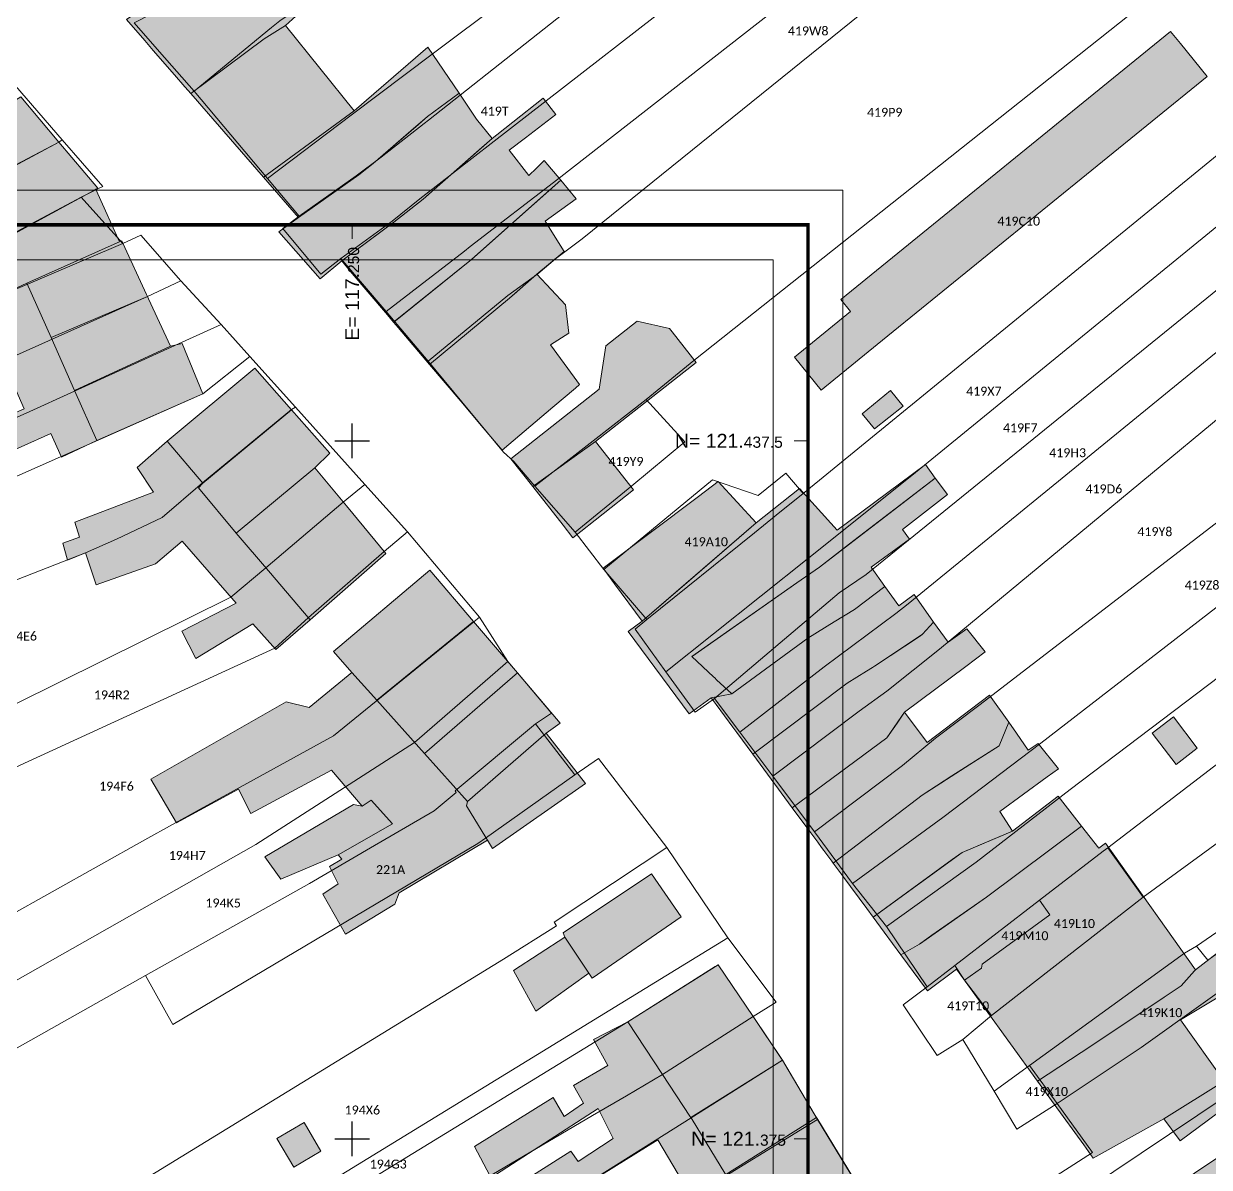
# Model space of a CAD drawing. Header units: metres. Extents: x 113120 to 240396, y 120329 to 242116.
# Drawn here: x 114112.8 to 114219.1, y 121372.5 to 121474.9 of the extents above; entities that cross this region are included whole.
import ezdxf

# ---------------------------------------------------------------- set-up
doc = ezdxf.new("R2010")
doc.units = ezdxf.units.M
doc.header["$LTSCALE"] = 3
doc.layers.get('0').update_dxf_attribs({"lineweight": 0})
for name, color, linetype, lineweight in [('Bpn_CaPa', 78, 'Continuous', 0), ('Bpn_ReBu', 4, 'Continuous', 0), ('Bpt_CaNu', 7, 'Continuous', 0), ('Carroyage(1)', 7, 'Continuous', 0), ('Hachure bâtiment', 11, 'Continuous', 0)]:
    doc.layers.add(name, color=color, linetype=linetype, lineweight=lineweight)
doc.layers.add('Carroyage(1)_Croix', color=7, linetype='Continuous')
doc.layers.add('Carroyage(1)_Textes', color=7, linetype='Continuous')
doc.styles.add('Legend', font='')
doc.styles.get("Standard").update_dxf_attribs({"font": 'arial.ttf'})
doc.styles.get('Legend').set_extended_font_data('Calibri')

msp = doc.modelspace()

# ---------------------------------------------------------------- hatches: boundary and pattern name
at = {"layer": 'Hachure bâtiment'}
h = msp.add_hatch(color=256, dxfattribs=at)
h.dxf.hatch_style = 1
h.paths.add_polyline_path([(114127.56, 121468.88), (114127.27, 121469.21), (114126.35, 121470.28), (114124.45, 121472.46), (114123.69, 121473.34), (114122.04, 121475.24), (114129.79, 121480.48), (114131.37, 121481.57), (114134.89, 121483.96), (114136.45, 121484.6), (114137.29, 121484.94), (114139.46, 121486.55), (114140.41, 121485.04), (114136.4, 121482.23), (114140, 121478.06), (114136.3, 121474.68), (114134.38, 121473.5), (114127.8, 121468.61)])
h = msp.add_hatch(color=256, dxfattribs=at)
h.dxf.hatch_style = 1
h.paths.add_polyline_path([(114127.8, 121468.61), (114134.38, 121473.5), (114136.3, 121474.68), (114142.44, 121467.05), (114134.33, 121461.1)])
h = msp.add_hatch(color=256, dxfattribs=at)
h.dxf.hatch_style = 1
h.paths.add_polyline_path([(114189.31, 121446.14), (114184.27, 121442.05), (114181.88, 121445), (114186.92, 121449.09), (114186.04, 121450.16), (114215.59, 121474.16), (114216.47, 121473.08), (114218.86, 121470.14)])
h = msp.add_hatch(color=256, dxfattribs=at)
h.dxf.hatch_style = 1
h.paths.add_polyline_path([(114137.46, 121457.5), (114134.33, 121461.1), (114142.44, 121467.05), (114149.05, 121472.74), (114151.84, 121468.63), (114149.02, 121466.55), (114147.97, 121465.64), (114144.14, 121462.33), (114142.87, 121461.31)])
h = msp.add_hatch(color=256, dxfattribs=at)
h.dxf.hatch_style = 1
h.paths.add_polyline_path([(114115.99, 121464.26), (114106.34, 121459.08), (114106.23, 121459.27), (114104.1, 121463), (114104.35, 121463.16), (114112.58, 121468.32)])
h = msp.add_hatch(color=256, dxfattribs=at)
h.dxf.hatch_style = 1
h.paths.add_polyline_path([(114154.82, 121464.59), (114148.63, 121459.15), (114146.01, 121457.09), (114141.58, 121453.79), (114141.34, 121453.61), (114139.4, 121452.01), (114135.69, 121456.23), (114137.46, 121457.5), (114142.87, 121461.31), (114144.14, 121462.33), (114148.2, 121465.84), (114149.02, 121466.55), (114151.84, 121468.63), (114153.41, 121466.31)])
h = msp.add_hatch(color=256, dxfattribs=at)
h.dxf.hatch_style = 1
h.paths.add_polyline_path([(114159.38, 121468.18), (114160.51, 121466.72), (114157.8, 121464.65), (114156.32, 121463.52), (114158.09, 121461.25), (114158.78, 121461.92), (114159.48, 121462.61), (114160.95, 121460.84), (114159.45, 121459.51), (114152.95, 121453.75), (114145.98, 121448.12), (114145.43, 121448.78), (114142.1, 121452.7), (114141.34, 121453.61), (114146.01, 121457.09), (114148.63, 121459.15), (114153.4, 121463.35), (114154.82, 121464.59), (114155.22, 121464.91), (114156.65, 121466.03)])
h = msp.add_hatch(color=256, dxfattribs=at)
h.dxf.hatch_style = 1
h.paths.add_polyline_path([(114119.47, 121460.12), (114119.31, 121460.03), (114119.11, 121459.92), (114109.93, 121454.93), (114106.46, 121458.93), (114106.34, 121459.08), (114115.99, 121464.26)])
h = msp.add_hatch(color=256, dxfattribs=at)
h.dxf.hatch_style = 1
h.paths.add_polyline_path([(114159.55, 121457.16), (114161.25, 121454.46), (114158.82, 121452.43), (114158.55, 121452.19), (114156.36, 121450.28), (114149.19, 121444.33), (114146.38, 121447.65), (114145.98, 121448.12), (114145.99, 121448.13), (114152.95, 121453.75), (114158.56, 121458.72), (114160.95, 121460.84), (114162.33, 121459.17)])
h = msp.add_hatch(color=256, dxfattribs=at)
h.dxf.hatch_style = 1
h.paths.add_polyline_path([(114119.48, 121459.63), (114121.42, 121455.31), (114121.22, 121455.22), (114113.13, 121451.63), (114109.94, 121450.16), (114108.14, 121454.17), (114109.93, 121454.93), (114119.11, 121459.92), (114119.31, 121460.03)])
h = msp.add_hatch(color=256, dxfattribs=at)
h.dxf.hatch_style = 1
h.paths.add_polyline_path([(114121.73, 121455.19), (114123.85, 121450.6), (114123.94, 121450.42), (114115.3, 121446.75), (114113.13, 121451.63), (114121.22, 121455.22), (114121.42, 121455.31), (114121.63, 121455.4)])
h = msp.add_hatch(color=256, dxfattribs=at)
h.dxf.hatch_style = 1
h.paths.add_polyline_path([(114162.26, 121442.23), (114160.25, 121440.53), (114155.69, 121436.67), (114153.99, 121438.68), (114151.99, 121441.04), (114149.19, 121444.33), (114156.36, 121450.28), (114156.77, 121450.63), (114158.82, 121452.43), (114161.38, 121449.69), (114161.68, 121447.15), (114160.04, 121446.11), (114162.15, 121443.2), (114162.62, 121442.54)])
h = msp.add_hatch(color=256, dxfattribs=at)
h.dxf.hatch_style = 1
h.paths.add_polyline_path([(114115.3, 121446.75), (114117.4, 121442.02), (114119.39, 121437.53), (114116.23, 121436.05), (114115.27, 121438.15), (114109.92, 121435.77), (114109.43, 121437.15), (114107.38, 121436.35), (114106.99, 121437.36), (114111.75, 121439.57), (114111.67, 121439.83), (114112.87, 121440.37), (114111.92, 121442.55), (114107.12, 121440.32), (114106.12, 121442.6), (114109.3, 121444.14), (114110.9, 121444.92), (114110.02, 121446.8), (114111.15, 121447.43), (114109.94, 121450.16), (114113.13, 121451.63)])
h = msp.add_hatch(color=256, dxfattribs=at)
h.dxf.hatch_style = 1
h.paths.add_polyline_path([(114124.03, 121450.21), (114126, 121445.97), (114117.4, 121442.02), (114115.3, 121446.75), (114123.94, 121450.42)])
h = msp.add_hatch(color=256, dxfattribs=at)
h.dxf.hatch_style = 1
h.paths.add_polyline_path([(114173.09, 121444.51), (114164.08, 121437.43), (114163.66, 121437.13), (114158.44, 121433.4), (114156.49, 121435.88), (114164.4, 121442.12), (114164.98, 121446.01), (114167.79, 121448.22), (114170.7, 121447.55), (114170.92, 121447.27)])
h = msp.add_hatch(color=256, dxfattribs=at)
h.dxf.hatch_style = 1
h.paths.add_polyline_path([(114128.88, 121441.72), (114119.39, 121437.53), (114117.4, 121442.02), (114126, 121445.97), (114127.03, 121446.23)])
h = msp.add_hatch(color=256, dxfattribs=at)
h.dxf.hatch_style = 1
h.paths.add_polyline_path([(114136.83, 121440.28), (114128.88, 121433.72), (114125.68, 121437.48), (114133.55, 121444)])
h = msp.add_hatch(color=256, dxfattribs=at)
h.dxf.hatch_style = 1
h.paths.add_polyline_path([(114191.63, 121440.62), (114189.07, 121438.57), (114187.95, 121439.92), (114190.5, 121442)])
h = msp.add_hatch(color=256, dxfattribs=at)
h.dxf.hatch_style = 1
h.paths.add_polyline_path([(114140.25, 121436.4), (114138.93, 121435.08), (114131.88, 121429.22), (114128.5, 121433.3), (114128.88, 121433.72), (114136.83, 121440.28)])
h = msp.add_hatch(color=256, dxfattribs=at)
h.dxf.hatch_style = 1
h.paths.add_polyline_path([(114128.88, 121433.72), (114128.5, 121433.3), (114131.88, 121429.22), (114134.76, 121425.86), (114138.49, 121421.48), (114135.43, 121418.83), (114133.38, 121421.12), (114128.25, 121418.02), (114127, 121420.47), (114131.88, 121422.97), (114127.05, 121428.52), (114124.65, 121426.5), (114119.33, 121424.6), (114118.37, 121427.47), (114116.77, 121426.83), (114116.33, 121428.33), (114117.85, 121428.87), (114117.43, 121430.22), (114124.48, 121432.92), (114123, 121435.12), (114125.68, 121437.48)])
h = msp.add_hatch(color=256, dxfattribs=at)
h.dxf.hatch_style = 1
h.paths.add_polyline_path([(114167.47, 121433.11), (114162.03, 121428.83), (114161.16, 121429.94), (114158.44, 121433.4), (114164.08, 121437.43)])
h = msp.add_hatch(color=256, dxfattribs=at)
h.dxf.hatch_style = 1
h.paths.add_polyline_path([(114141.75, 121431.68), (114145.27, 121427.42), (114138.49, 121421.48), (114134.76, 121425.86), (114131.88, 121429.22), (114138.93, 121435.08)])
h = msp.add_hatch(color=256, dxfattribs=at)
h.dxf.hatch_style = 1
h.paths.add_polyline_path([(114167, 121420.44), (114168.24, 121421.36), (114172.48, 121425.01), (114178.45, 121430.16), (114182.33, 121433.23), (114185.72, 121429.49), (114193.63, 121435.38), (114194.51, 121434.16), (114186.83, 121428.27), (114184.12, 121426.19), (114182.11, 121424.8), (114172.77, 121418.23), (114172.71, 121418.19), (114174.63, 121416.38), (114174.75, 121416.27), (114174.92, 121416.11), (114176.27, 121414.85), (114174.42, 121414.5), (114172.46, 121413.05)])
h = msp.add_hatch(color=256, dxfattribs=at)
h.dxf.hatch_style = 1
h.paths.add_polyline_path([(114175.06, 121433.85), (114178.45, 121430.16), (114168.24, 121421.36), (114165.77, 121424.71), (114164.74, 121426.1), (114173.28, 121432.51)])
h = msp.add_hatch(color=256, dxfattribs=at)
h.dxf.hatch_style = 1
h.paths.add_polyline_path([(114189.99, 121424.47), (114187.26, 121422.41), (114185.45, 121421.29), (114183.08, 121419.82), (114176.27, 121414.85), (114174.92, 121416.11), (114174.75, 121416.27), (114174.63, 121416.38), (114172.71, 121418.19), (114182.11, 121424.8), (114184.12, 121426.19), (114187.11, 121428.49), (114190.46, 121431.05), (114194.51, 121434.16), (114195.59, 121432.69), (114191.56, 121429.56), (114192.19, 121428.71), (114188.75, 121426.2)])
h = msp.add_hatch(color=256, dxfattribs=at)
h.dxf.hatch_style = 1
h.paths.add_polyline_path([(114153.15, 121421.33), (114144.48, 121414.28), (114142.25, 121416.77), (114140.58, 121418.63), (114149.23, 121425.92)])
h = msp.add_hatch(color=256, dxfattribs=at)
h.dxf.hatch_style = 1
h.paths.add_polyline_path([(114188.34, 121416.88), (114186.6, 121415.8), (114178.16, 121409.44), (114176.73, 121411.37), (114176.38, 121411.85), (114174.88, 121413.88), (114174.42, 121414.5), (114176.27, 121414.85), (114183.08, 121419.82), (114185.45, 121421.29), (114187.26, 121422.41), (114189.99, 121424.47), (114191.24, 121422.74), (114192.61, 121423.74), (114194.34, 121421.27), (114193.37, 121420.19), (114193.17, 121420.05), (114189.06, 121417.33), (114188.88, 121417.22)])
h = msp.add_hatch(color=256, dxfattribs=at)
h.dxf.hatch_style = 1
h.paths.add_polyline_path([(114157.07, 121416.73), (114148.75, 121409.5), (114144.48, 121414.28), (114153.15, 121421.33)])
h = msp.add_hatch(color=256, dxfattribs=at)
h.dxf.hatch_style = 1
h.paths.add_polyline_path([(114178.16, 121409.44), (114186.6, 121415.8), (114188.34, 121416.88), (114188.88, 121417.22), (114193.37, 121420.19), (114194.34, 121421.27), (114195.66, 121419.46), (114197.32, 121420.67), (114198.99, 121418.62), (114197.23, 121417.3), (114191.75, 121413.2), (114191.08, 121412.23), (114190.16, 121410.91), (114181.69, 121404.65), (114179.48, 121407.64)])
h = msp.add_hatch(color=256, dxfattribs=at)
h.dxf.hatch_style = 1
h.paths.add_polyline_path([(114145.88, 121403.2), (114141, 121400.43), (114135.88, 121398.24), (114134.43, 121400.25), (114142.38, 121404.95), (114143.17, 121404.8), (114143.97, 121405.32)], flags=16)
h.paths.add_polyline_path([(114144.48, 121414.28), (114148.75, 121409.5), (114152.6, 121405.2), (114152.51, 121404.81), (114154.25, 121401.99), (114154.4, 121401.73), (114146.48, 121397.02), (114146.08, 121396.02), (114141.67, 121393.33), (114139.63, 121396.92), (114141, 121397.82), (114140.23, 121399.4), (114141.35, 121400.03), (114141, 121400.43), (114145.88, 121403.2), (114143.97, 121405.32), (114143.17, 121404.8), (114140.4, 121408.02), (114133.2, 121404.12), (114132.07, 121406.32), (114126.53, 121403.3), (114124.23, 121407.22), (114136.35, 121414.12), (114138.4, 121413.62), (114142.25, 121416.77)])
h = msp.add_hatch(color=256, dxfattribs=at)
h.dxf.hatch_style = 1
h.paths.add_polyline_path([(114160.9, 121412.23), (114159.65, 121411.33), (114152.6, 121405.2), (114148.75, 121409.5), (114157.07, 121416.73)])
h = msp.add_hatch(color=256, dxfattribs=at)
h.dxf.hatch_style = 1
h.paths.add_polyline_path([(114183.27, 121402.52), (114181.69, 121404.65), (114190.16, 121410.91), (114191.75, 121413.2), (114193.77, 121410.48), (114199.37, 121414.73), (114201.09, 121412.3), (114201.09, 121412.3), (114200.22, 121410.2), (114195.99, 121407.49), (114193.34, 121405.78), (114185.37, 121399.67), (114185.23, 121399.86), (114184.97, 121400.21), (114184.52, 121400.82), (114184.31, 121401.1), (114183.97, 121401.57)])
h = msp.add_hatch(color=256, dxfattribs=at)
h.dxf.hatch_style = 1
h.paths.add_polyline_path([(114217.98, 121409.98), (114216.08, 121408.52), (114213.93, 121411.32), (114215.85, 121412.78)])
h = msp.add_hatch(color=256, dxfattribs=at)
h.dxf.hatch_style = 1
h.paths.add_polyline_path([(114185.37, 121399.67), (114193.34, 121405.78), (114197.61, 121408.52), (114200.22, 121410.2), (114201.09, 121412.3), (114201.79, 121411.31), (114202.84, 121409.81), (114203.73, 121410.41), (114205.55, 121408.14), (114204.54, 121407.4), (114200.29, 121404.31), (114201.41, 121402.55), (114196.9, 121400.64), (114196.03, 121400.01), (114188.94, 121394.84), (114188.36, 121395.62), (114186.22, 121398.52), (114186.06, 121398.73)])
h = msp.add_hatch(color=256, dxfattribs=at)
h.dxf.hatch_style = 1
h.paths.add_polyline_path([(114163.18, 121406.82), (114154.83, 121400.99), (114154.4, 121401.73), (114154.25, 121401.99), (114152.51, 121404.81), (114152.6, 121405.2), (114159.65, 121411.33)])
h = msp.add_hatch(color=256, dxfattribs=at)
h.dxf.hatch_style = 1
h.paths.add_polyline_path([(114191.42, 121391.48), (114189.93, 121393.5), (114189.26, 121394.4), (114188.94, 121394.84), (114196.9, 121400.64), (114199.52, 121401.75), (114201.41, 121402.55), (114205.52, 121405.67), (114207.61, 121402.99), (114199.08, 121396.63), (114193.08, 121392.44)])
h = msp.add_hatch(color=256, dxfattribs=at)
h.dxf.hatch_style = 1
h.paths.add_polyline_path([(114217.82, 121390.14), (114217.74, 121390.05), (114216.54, 121388.7), (114215, 121387.68), (114208.52, 121383.37), (114203.67, 121380.17), (114196.42, 121390.18), (114193.81, 121388.25), (114193.12, 121389.18), (114191.42, 121391.48), (114193.08, 121392.44), (114194.2, 121393.23), (114199.08, 121396.63), (114207.61, 121402.99), (114209.16, 121401.02), (114209.76, 121401.46), (114210.43, 121400.52)])
h = msp.add_hatch(color=256, dxfattribs=at)
h.dxf.hatch_style = 1
h.paths.add_polyline_path([(114171.75, 121394.88), (114163.77, 121389.38), (114163.47, 121389.83), (114161.33, 121393.05), (114161.16, 121393.44), (114164.97, 121395.98), (114168.86, 121398.58), (114169.07, 121398.72)])
h = msp.add_hatch(color=256, dxfattribs=at)
h.dxf.hatch_style = 1
h.paths.add_polyline_path([(114163.47, 121389.83), (114158.73, 121386.42), (114156.72, 121390.07), (114161.33, 121393.05)])
h = msp.add_hatch(color=256, dxfattribs=at)
h.dxf.hatch_style = 1
h.paths.add_polyline_path([(114220.39, 121380.17), (114214.99, 121376.8), (114208.66, 121373.28), (114207.81, 121374.45), (114205.17, 121378.09), (114203.67, 121380.17), (114208.52, 121383.37), (114215, 121387.68), (114216.54, 121388.7), (114217.74, 121390.05), (114217.82, 121390.14), (114221.49, 121392.96), (114223.71, 121390.48), (114220.21, 121387.9), (114216.47, 121385.64)])
h = msp.add_hatch(color=256, dxfattribs=at)
h.dxf.hatch_style = 1
h.paths.add_polyline_path([(114178.18, 121385.95), (114170.08, 121380.76), (114166.95, 121385.48), (114174.79, 121390.42), (114175.05, 121390.58)])
h = msp.add_hatch(color=256, dxfattribs=at)
h.dxf.hatch_style = 1
h.paths.add_polyline_path([(114180.73, 121382.17), (114180.83, 121382.03), (114172.61, 121376.91), (114172.53, 121377.04), (114170.08, 121380.76), (114178.18, 121385.95)])
h = msp.add_hatch(color=256, dxfattribs=at)
h.dxf.hatch_style = 1
h.paths.add_polyline_path([(114170.08, 121380.76), (114172.53, 121377.04), (114172.61, 121376.91), (114172.73, 121376.72), (114175.64, 121371.93), (114175.73, 121371.79), (114175.85, 121371.59), (114164.53, 121365), (114163.48, 121366.88), (114164.34, 121367.41), (114171.47, 121371.82), (114169.65, 121374.92), (114153.88, 121365.12), (114152.2, 121367.77), (114161.87, 121373.88), (114162.5, 121372.98), (114165.65, 121375.02), (114164.3, 121377.7), (114154.7, 121371.52), (114154.6, 121371.7), (114153.23, 121374.32), (114160.28, 121378.7), (114161.25, 121377), (114163, 121378.18), (114162.1, 121379.77), (114165.17, 121381.57), (114163.88, 121383.88), (114166.95, 121385.48)])
h = msp.add_hatch(color=256, dxfattribs=at)
h.dxf.hatch_style = 1
h.paths.add_polyline_path([(114180.95, 121381.83), (114183.75, 121377.08), (114183.85, 121376.92), (114175.73, 121371.79), (114175.64, 121371.93), (114172.73, 121376.72), (114172.61, 121376.91), (114180.83, 121382.03)])
h = msp.add_hatch(color=256, dxfattribs=at)
h.dxf.hatch_style = 1
h.paths.add_polyline_path([(114220.39, 121380.17), (114221.53, 121378.59), (114216.44, 121374.83), (114214.99, 121376.8)], flags=17)
h = msp.add_hatch(color=256, dxfattribs=at)
h.dxf.hatch_style = 1
h.paths.add_polyline_path([(114227.05, 121378.13), (114231.48, 121371.53), (114219.07, 121363.24), (114214.65, 121369.85), (114227.04, 121378.15)])
h = msp.add_hatch(color=256, dxfattribs=at)
h.dxf.hatch_style = 1
h.paths.add_polyline_path([(114139.47, 121373.9), (114137.03, 121372.47), (114135.53, 121375.02), (114137.98, 121376.47)])
h = msp.add_hatch(color=256, dxfattribs=at)
h.dxf.hatch_style = 1
h.paths.add_polyline_path([(114183.97, 121376.72), (114187.18, 121371.47), (114187.31, 121371.24), (114178.96, 121366.19), (114178.88, 121366.33), (114176.27, 121370.85), (114175.85, 121371.59), (114175.73, 121371.79), (114183.85, 121376.92)])

# ---------------------------------------------------------------- linework, layer by layer
at = {"flags": 128}
msp.add_lwpolyline([(113667.48, 120723.71), (114179.98, 120723.71), (114179.98, 121453.71), (113667.48, 121453.71)], close=True, dxfattribs=at)
at = {"layer": 'Bpn_CaPa'}
for points in [[(114181.01, 121510.86), (114183.15, 121508.13), (114143.78, 121480.67), (114141.62, 121479.06), (114135.79, 121475.12), (114135.04, 121474.51), (114128.1, 121468.8), (114125, 121472.35), (114122.75, 121474.94), (114130.78, 121479.05), (114132.38, 121480.01), (114135.43, 121482.06), (114140.25, 121485.3), (114179.6, 121512.65), (114181.01, 121510.86)], [(114185.82, 121504.83), (114193.68, 121495.57), (114186.78, 121489.95), (114181.53, 121496.2), (114149.43, 121472.12), (114142.19, 121466.68), (114134.68, 121460.99), (114128.1, 121468.8), (114135.04, 121474.51), (114135.79, 121475.12), (114141.62, 121479.06), (114143.78, 121480.67), (114183.15, 121508.13), (114183.77, 121507.36), (114185.82, 121504.83)], [(114193.68, 121495.57), (114210.28, 121508.87), (114214.54, 121502.95), (114160.7, 121460.93), (114152.85, 121454.89), (114152.32, 121454.48), (114145.3, 121449.09), (114141.25, 121453.83), (114145.86, 121457.17), (114148.33, 121459.16), (114170.97, 121476.72), (114186.78, 121489.95), (114193.68, 121495.57)], [(114145.3, 121449.09), (114152.32, 121454.48), (114152.85, 121454.89), (114160.7, 121460.93), (114214.54, 121502.95), (114217.4, 121499.6), (114162.86, 121455.6), (114160.48, 121453.79), (114158.89, 121452.47), (114156.2, 121450.52), (114149.07, 121444.64), (114145.3, 121449.09)], [(114226.9, 121487.55), (114172.87, 121444.71), (114168.59, 121441.21), (114163.87, 121437.5), (114158.62, 121433.44), (114156.74, 121435.66), (114155.83, 121436.48), (114149.07, 121444.64), (114156.2, 121450.52), (114158.89, 121452.47), (114160.48, 121453.79), (114162.86, 121455.6), (114217.4, 121499.6), (114222.9, 121492.3), (114226.9, 121487.55)], [(114186.78, 121489.95), (114170.97, 121476.72), (114167.57, 121480.82), (114149.09, 121466.22), (114148.71, 121465.93), (114144.87, 121462.9), (114142.61, 121461.23), (114137.51, 121457.63), (114134.68, 121460.99), (114142.19, 121466.68), (114149.43, 121472.12), (114181.53, 121496.2), (114186.78, 121489.95)], [(114235.96, 121475.96), (114223.68, 121466.27), (114182.68, 121432.8), (114181.13, 121434.62), (114178.64, 121432.61), (114174.55, 121434.02), (114164.8, 121425.99), (114162.25, 121429.32), (114167.33, 121433.48), (114172.07, 121437.4), (114168.59, 121441.21), (114172.87, 121444.71), (114226.9, 121487.55), (114235.96, 121475.96)], [(114141.25, 121453.83), (114139.47, 121452.44), (114136.05, 121456.51), (114137.51, 121457.63), (114142.61, 121461.23), (114144.87, 121462.9), (114148.71, 121465.93), (114149.09, 121466.22), (114167.57, 121480.82), (114170.97, 121476.72), (114148.33, 121459.16), (114145.86, 121457.17), (114141.25, 121453.83)], [(114034.31, 121425.69), (114030.37, 121431.83), (114078.95, 121455.9), (114086.65, 121459.83), (114092.42, 121462.72), (114097.34, 121464.59), (114101.26, 121466.05), (114109.52, 121471.7), (114109.8, 121471.92), (114116.28, 121464.47), (114116, 121464.25), (114102.63, 121457.22), (114034.31, 121425.69)], [(114170.37, 121416.83), (114167.63, 121420.63), (114168.67, 121421.5), (114178.3, 121429.27), (114180.26, 121430.86), (114182.68, 121432.8), (114223.68, 121466.27), (114227.85, 121463.33), (114192.4, 121434.41), (114183.17, 121427.03), (114170.37, 121416.83)], [(114117.98, 121459.31), (114106.54, 121453.22), (114104.92, 121452.55), (114061.22, 121434.18), (114060.66, 121435.07), (114035.53, 121424.06), (114034.31, 121425.69), (114102.63, 121457.22), (114116, 121464.25), (114116.28, 121464.47), (114119.92, 121460.29), (114119.49, 121460.07), (114117.98, 121459.31)], [(114170.37, 121416.83), (114183.17, 121427.03), (114192.4, 121434.41), (114227.85, 121463.33), (114231.65, 121460.67), (114188.3, 121425.53), (114185.91, 121423.9), (114174.73, 121414.42), (114172.98, 121413.2), (114170.37, 121416.83)], [(114174.73, 121414.42), (114185.91, 121423.9), (114188.3, 121425.53), (114231.65, 121460.67), (114235.27, 121458.12), (114192.08, 121422.92), (114190.96, 121422.03), (114184.55, 121417.27), (114177, 121411.4), (114174.73, 121414.42)], [(114061.22, 121434.18), (114104.92, 121452.55), (114106.54, 121453.22), (114117.98, 121459.31), (114121.72, 121455.18), (114108.34, 121449.46), (114107.13, 121448.97), (114063.63, 121430.4), (114063.03, 121431.33), (114061.22, 121434.18)], [(114239.1, 121455.43), (114194.88, 121418.86), (114190.17, 121415.1), (114187.7, 121413.3), (114179.95, 121407.47), (114177, 121411.4), (114184.55, 121417.27), (114190.96, 121422.03), (114192.08, 121422.92), (114235.27, 121458.12), (114239.1, 121455.43)], [(114066.19, 121425.71), (114063.63, 121430.4), (114107.13, 121448.97), (114108.34, 121449.46), (114121.72, 121455.18), (114123.33, 121455.92), (114126.93, 121451.83), (114123.94, 121450.42), (114106.17, 121442.48), (114103.83, 121441.52), (114066.19, 121425.71)], [(114246.18, 121450.52), (114198.41, 121413.8), (114194.53, 121410.87), (114191.57, 121408.42), (114183.68, 121402.48), (114179.95, 121407.47), (114187.7, 121413.3), (114190.17, 121415.1), (114194.88, 121418.86), (114239.1, 121455.43), (114246.18, 121450.52)], [(114068.76, 121421.13), (114066.19, 121425.71), (114103.83, 121441.52), (114106.17, 121442.48), (114123.94, 121450.42), (114126.93, 121451.83), (114130.52, 121447.92), (114127.05, 121446.35), (114126.05, 121445.89), (114113.06, 121439.99), (114104.5, 121436.2), (114068.76, 121421.13)], [(114246.18, 121450.52), (114251.27, 121447), (114203.97, 121410.42), (114195.18, 121403.78), (114187.09, 121397.85), (114183.68, 121402.48), (114191.57, 121408.42), (114194.53, 121410.87), (114198.41, 121413.8), (114246.18, 121450.52)], [(114071.25, 121416.71), (114068.76, 121421.13), (114104.5, 121436.2), (114113.06, 121439.99), (114126.05, 121445.89), (114127.05, 121446.35), (114130.52, 121447.92), (114133.11, 121445.05), (114128.88, 121441.72), (114112.48, 121434.47), (114071.25, 121416.71)], [(114190.14, 121394.02), (114187.09, 121397.85), (114195.18, 121403.78), (114203.97, 121410.42), (114251.27, 121447), (114256.03, 121443.72), (114206.6, 121406.27), (114198.18, 121399.78), (114190.14, 121394.02)], [(114074.77, 121410.44), (114071.25, 121416.71), (114112.48, 121434.47), (114128.88, 121441.72), (114133.11, 121445.05), (114137.19, 121440.52), (114136.82, 121440.3), (114128.86, 121433.75), (114125.24, 121430.63), (114121.14, 121428.7), (114118.37, 121427.47), (114074.77, 121410.44)], [(114203.84, 121396.36), (114196.27, 121390.53), (114193.78, 121388.62), (114190.14, 121394.02), (114198.18, 121399.78), (114206.6, 121406.27), (114256.03, 121443.72), (114261.23, 121440.26), (114224.82, 121412.43), (114209.96, 121401.06), (114209.55, 121400.75), (114203.84, 121396.36)], [(114162.25, 121429.32), (114158.62, 121433.44), (114163.87, 121437.5), (114168.59, 121441.21), (114172.07, 121437.4), (114167.33, 121433.48), (114162.25, 121429.32)], [(114081.36, 121398.71), (114074.77, 121410.44), (114118.37, 121427.47), (114121.14, 121428.7), (114125.24, 121430.63), (114128.86, 121433.75), (114136.82, 121440.3), (114137.19, 121440.52), (114143.4, 121433.6), (114141.47, 121432.01), (114134.53, 121426.14), (114131.41, 121423.51), (114081.36, 121398.71)], [(114213.13, 121396.64), (114228.39, 121407.76), (114224.82, 121412.43), (114261.23, 121440.26), (114274.64, 121431.33), (114217.9, 121392.25), (114216.83, 121391.61), (114202.95, 121381.57), (114199.77, 121379.26), (114196.98, 121383.88), (114199.53, 121386.03), (114213.13, 121396.64)], [(114182.68, 121432.8), (114180.26, 121430.86), (114178.3, 121429.27), (114168.67, 121421.5), (114164.8, 121425.99), (114174.55, 121434.02), (114178.64, 121432.61), (114181.13, 121434.62), (114182.68, 121432.8)], [(114083.39, 121395.09), (114081.36, 121398.71), (114131.41, 121423.51), (114134.53, 121426.14), (114141.47, 121432.01), (114143.4, 121433.6), (114147.22, 121429.36), (114145.13, 121427.58), (114138.36, 121421.68), (114135.33, 121418.93), (114083.39, 121395.09)], [(114217.9, 121392.25), (114274.64, 121431.33), (114277.48, 121429.43), (114224.26, 121391.26), (114222.63, 121393.61), (114218.92, 121391), (114217.9, 121392.25)], [(114286.93, 121421.8), (114248.62, 121397.55), (114218.02, 121377.11), (114205.44, 121368.66), (114204.08, 121370.87), (114208.6, 121373.78), (114205.42, 121378.17), (114212.95, 121383.18), (114224.26, 121391.26), (114277.48, 121429.43), (114286.93, 121421.8)], [(114090.46, 121383.14), (114090.19, 121382.99), (114089.3, 121384.52), (114087.26, 121388.2), (114083.39, 121395.09), (114135.33, 121418.93), (114138.36, 121421.68), (114145.13, 121427.58), (114147.22, 121429.36), (114153.68, 121421.72), (114153.16, 121421.3), (114140.59, 121411.1), (114128.65, 121404.51), (114123.69, 121401.78), (114090.46, 121383.14)], [(114156.21, 121417.74), (114147.86, 121410.5), (114133.63, 121401.37), (114096.74, 121380.45), (114092.85, 121378.24), (114090.19, 121382.99), (114090.46, 121383.14), (114123.69, 121401.78), (114128.65, 121404.51), (114140.59, 121411.1), (114153.16, 121421.3), (114153.68, 121421.72), (114156.21, 121417.74)], [(114157.07, 121416.73), (114160.13, 121413.12), (114158.68, 121412.15), (114151.48, 121406.15), (114151.59, 121406.02), (114149.62, 121404.37), (114143.91, 121401.05), (114138.45, 121397.87), (114123.75, 121389.61), (114095.43, 121373.68), (114093.71, 121376.7), (114092.85, 121378.24), (114096.74, 121380.45), (114133.63, 121401.37), (114147.86, 121410.5), (114156.21, 121417.74), (114157.07, 121416.73)], [(114213.13, 121396.64), (114209.96, 121401.06), (114224.82, 121412.43), (114228.39, 121407.76), (114213.13, 121396.64)], [(114162.22, 121407.58), (114154.21, 121401.91), (114153.53, 121401.43), (114126.2, 121385.25), (114123.75, 121389.61), (114138.45, 121397.87), (114143.91, 121401.05), (114149.62, 121404.37), (114151.59, 121406.02), (114151.48, 121406.15), (114158.68, 121412.15), (114162.22, 121407.58)], [(114111.42, 121353.49), (114111.05, 121353.26), (114107.54, 121361.5), (114155.82, 121391.1), (114160.58, 121394.06), (114160.35, 121394.41), (114168.25, 121399.62), (114170.47, 121401.08), (114175.93, 121392.99), (114111.42, 121353.49)], [(114197.13, 121389.2), (114198.65, 121390.29), (114198.71, 121390.64), (114204.77, 121395.06), (114203.84, 121396.36), (114209.55, 121400.75), (114209.96, 121401.06), (114213.13, 121396.64), (114199.53, 121386.03), (114197.13, 121389.2)], [(114205.44, 121368.66), (114218.02, 121377.11), (114248.62, 121397.55), (114259.15, 121383.35), (114213.15, 121353.32), (114205.44, 121368.66)], [(114197.13, 121389.2), (114196.27, 121390.53), (114203.84, 121396.36), (114204.77, 121395.06), (114198.71, 121390.64), (114198.65, 121390.29), (114197.13, 121389.2)], [(114224.26, 121391.26), (114212.95, 121383.18), (114205.42, 121378.17), (114202.95, 121381.57), (114216.83, 121391.61), (114217.9, 121392.25), (114218.92, 121391), (114222.63, 121393.61), (114224.26, 121391.26)], [(114175.93, 121392.99), (114180.24, 121387.23), (114178.18, 121385.95), (114175.05, 121390.58), (114166.96, 121385.47), (114112.11, 121351.9), (114111.73, 121351.67), (114111.05, 121353.26), (114111.42, 121353.49), (114175.93, 121392.99)], [(114114.34, 121346.87), (114113.88, 121346.59), (114111.73, 121351.67), (114112.11, 121351.9), (114166.96, 121385.47), (114175.05, 121390.58), (114178.18, 121385.95), (114170.08, 121380.75), (114166.84, 121378.86), (114163.8, 121377.08), (114153.12, 121370.79), (114151.46, 121369.76), (114114.34, 121346.87)], [(114199.53, 121386.03), (114196.98, 121383.88), (114194.67, 121382.47), (114191.62, 121387), (114193.78, 121388.62), (114196.27, 121390.53), (114197.13, 121389.2), (114199.53, 121386.03)], [(114116.17, 121342.31), (114115.8, 121342.09), (114113.88, 121346.59), (114114.34, 121346.87), (114151.46, 121369.76), (114153.12, 121370.79), (114163.8, 121377.08), (114166.84, 121378.86), (114170.08, 121380.75), (114178.18, 121385.95), (114180.82, 121382.05), (114172.63, 121376.88), (114160.88, 121369.47), (114153.88, 121365.12), (114116.17, 121342.31)], [(114164.53, 121365), (114118.44, 121336.64), (114117.06, 121339.12), (114116.39, 121340.7), (114115.8, 121342.09), (114116.17, 121342.31), (114153.88, 121365.12), (114160.88, 121369.47), (114172.63, 121376.88), (114180.82, 121382.05), (114183.96, 121376.73), (114172.87, 121369.92), (114164.53, 121365)], [(114199.77, 121379.26), (114202.95, 121381.57), (114205.42, 121378.17), (114201.82, 121375.85), (114199.77, 121379.26)], [(114183.96, 121376.73), (114187.31, 121371.24), (114171.97, 121361.88), (114164.83, 121357.73), (114121.03, 121331.03), (114118.44, 121336.64), (114164.53, 121365), (114172.87, 121369.92), (114183.96, 121376.73)]]:
    msp.add_lwpolyline(points, close=True, dxfattribs=at)
msp.add_lwpolyline([(114095.43, 121373.68), (114123.75, 121389.61), (114126.2, 121385.25), (114153.53, 121401.43), (114154.21, 121401.91), (114162.22, 121407.58), (114164.32, 121409.07), (114170.47, 121401.08), (114168.25, 121399.62), (114160.35, 121394.41), (114160.58, 121394.06), (114155.82, 121391.1), (114107.54, 121361.5)], dxfattribs=at)
at = {"layer": 'Bpn_ReBu'}
for points in [[(114127.56, 121468.88), (114127.27, 121469.21), (114126.35, 121470.28), (114124.45, 121472.46), (114123.69, 121473.34), (114122.04, 121475.24), (114129.79, 121480.48), (114131.37, 121481.57), (114134.89, 121483.96), (114136.45, 121484.6), (114137.29, 121484.94), (114139.46, 121486.55), (114140.41, 121485.04), (114136.4, 121482.23), (114140, 121478.06), (114136.3, 121474.68), (114134.38, 121473.5), (114127.8, 121468.61), (114127.56, 121468.88)], [(114127.8, 121468.61), (114134.38, 121473.5), (114136.3, 121474.68), (114142.44, 121467.05), (114134.33, 121461.1), (114127.8, 121468.61)], [(114189.31, 121446.14), (114184.27, 121442.05), (114181.88, 121445), (114186.92, 121449.09), (114186.04, 121450.16), (114215.59, 121474.16), (114216.47, 121473.08), (114218.86, 121470.14), (114189.31, 121446.14)], [(114137.46, 121457.5), (114134.33, 121461.1), (114142.44, 121467.05), (114149.05, 121472.74), (114151.84, 121468.63), (114149.02, 121466.55), (114147.97, 121465.64), (114144.14, 121462.33), (114142.87, 121461.31), (114137.46, 121457.5)], [(114115.99, 121464.26), (114106.34, 121459.08), (114106.23, 121459.27), (114104.1, 121463), (114104.35, 121463.16), (114112.58, 121468.32), (114115.99, 121464.26)], [(114154.82, 121464.59), (114148.63, 121459.15), (114146.01, 121457.09), (114141.58, 121453.79), (114141.34, 121453.61), (114139.4, 121452.01), (114135.69, 121456.23), (114137.46, 121457.5), (114142.87, 121461.31), (114144.14, 121462.33), (114148.2, 121465.84), (114149.02, 121466.55), (114151.84, 121468.63), (114153.41, 121466.31), (114154.82, 121464.59)], [(114159.38, 121468.18), (114160.51, 121466.72), (114157.8, 121464.65), (114156.32, 121463.52), (114158.09, 121461.25), (114158.78, 121461.92), (114159.48, 121462.61), (114160.95, 121460.84), (114159.45, 121459.51), (114152.95, 121453.75), (114145.98, 121448.12), (114145.43, 121448.78), (114142.1, 121452.7), (114141.34, 121453.61), (114146.01, 121457.09), (114148.63, 121459.15), (114153.4, 121463.35), (114154.82, 121464.59), (114155.22, 121464.91), (114156.65, 121466.03), (114159.38, 121468.18)], [(114119.47, 121460.12), (114119.31, 121460.03), (114119.11, 121459.92), (114109.93, 121454.93), (114106.46, 121458.93), (114106.34, 121459.08), (114115.99, 121464.26), (114119.47, 121460.12)], [(114159.55, 121457.16), (114161.25, 121454.46), (114158.82, 121452.43), (114158.55, 121452.19), (114156.36, 121450.28), (114149.19, 121444.33), (114146.38, 121447.65), (114145.98, 121448.12), (114145.99, 121448.13), (114152.95, 121453.75), (114158.56, 121458.72), (114160.95, 121460.84), (114162.33, 121459.17), (114159.55, 121457.16)], [(114119.48, 121459.63), (114121.42, 121455.31), (114121.22, 121455.22), (114113.13, 121451.63), (114109.94, 121450.16), (114108.14, 121454.17), (114109.93, 121454.93), (114119.11, 121459.92), (114119.31, 121460.03), (114119.48, 121459.63)], [(114121.73, 121455.19), (114123.85, 121450.6), (114123.94, 121450.42), (114115.3, 121446.75), (114113.13, 121451.63), (114121.22, 121455.22), (114121.42, 121455.31), (114121.63, 121455.4), (114121.73, 121455.19)], [(114162.26, 121442.23), (114160.25, 121440.53), (114155.69, 121436.67), (114153.99, 121438.68), (114151.99, 121441.04), (114149.19, 121444.33), (114156.36, 121450.28), (114156.77, 121450.63), (114158.82, 121452.43), (114161.38, 121449.69), (114161.68, 121447.15), (114160.04, 121446.11), (114162.15, 121443.2), (114162.62, 121442.54), (114162.26, 121442.23)], [(114115.3, 121446.75), (114117.4, 121442.02), (114119.39, 121437.53), (114116.23, 121436.05), (114115.27, 121438.15), (114109.92, 121435.77), (114109.43, 121437.15), (114107.38, 121436.35), (114106.99, 121437.36), (114111.75, 121439.57), (114111.67, 121439.83), (114112.87, 121440.37), (114111.92, 121442.55), (114107.12, 121440.32), (114106.12, 121442.6), (114109.3, 121444.14), (114110.9, 121444.92), (114110.02, 121446.8), (114111.15, 121447.43), (114109.94, 121450.16), (114113.13, 121451.63), (114115.3, 121446.75)], [(114124.03, 121450.21), (114126, 121445.97), (114117.4, 121442.02), (114115.3, 121446.75), (114123.94, 121450.42), (114124.03, 121450.21)], [(114173.09, 121444.51), (114164.08, 121437.43), (114163.66, 121437.13), (114158.44, 121433.4), (114156.49, 121435.88), (114164.4, 121442.12), (114164.98, 121446.01), (114167.79, 121448.22), (114170.7, 121447.55), (114170.92, 121447.27), (114173.09, 121444.51)], [(114128.88, 121441.72), (114119.39, 121437.53), (114117.4, 121442.02), (114126, 121445.97), (114127.03, 121446.23), (114128.88, 121441.72)], [(114136.83, 121440.28), (114128.88, 121433.72), (114125.68, 121437.48), (114133.55, 121444), (114136.83, 121440.28)], [(114191.63, 121440.62), (114189.07, 121438.57), (114187.95, 121439.92), (114190.5, 121442), (114191.63, 121440.62)], [(114140.25, 121436.4), (114138.93, 121435.08), (114131.88, 121429.22), (114128.5, 121433.3), (114128.88, 121433.72), (114136.83, 121440.28), (114140.25, 121436.4)], [(114128.88, 121433.72), (114128.5, 121433.3), (114131.88, 121429.22), (114134.76, 121425.86), (114138.49, 121421.48), (114135.43, 121418.83), (114133.38, 121421.12), (114128.25, 121418.02), (114127, 121420.47), (114131.88, 121422.97), (114127.05, 121428.52), (114124.65, 121426.5), (114119.33, 121424.6), (114118.37, 121427.47), (114116.77, 121426.83), (114116.33, 121428.33), (114117.85, 121428.87), (114117.43, 121430.22), (114124.48, 121432.92), (114123, 121435.12), (114125.68, 121437.48), (114128.88, 121433.72)], [(114167.47, 121433.11), (114162.03, 121428.83), (114161.16, 121429.94), (114158.44, 121433.4), (114164.08, 121437.43), (114167.47, 121433.11)], [(114141.75, 121431.68), (114145.27, 121427.42), (114138.49, 121421.48), (114134.76, 121425.86), (114131.88, 121429.22), (114138.93, 121435.08), (114141.75, 121431.68)], [(114167, 121420.44), (114168.24, 121421.36), (114172.48, 121425.01), (114178.45, 121430.16), (114182.33, 121433.23), (114185.72, 121429.49), (114193.63, 121435.38), (114194.51, 121434.16), (114186.83, 121428.27), (114184.12, 121426.19), (114182.11, 121424.8), (114172.77, 121418.23), (114172.71, 121418.19), (114174.63, 121416.38), (114174.75, 121416.27), (114174.92, 121416.11), (114176.27, 121414.85), (114174.42, 121414.5), (114172.46, 121413.05), (114167, 121420.44)], [(114175.06, 121433.85), (114178.45, 121430.16), (114168.24, 121421.36), (114165.77, 121424.71), (114164.74, 121426.1), (114173.28, 121432.51), (114175.06, 121433.85)], [(114189.99, 121424.47), (114187.26, 121422.41), (114185.45, 121421.29), (114183.08, 121419.82), (114176.27, 121414.85), (114174.92, 121416.11), (114174.75, 121416.27), (114174.63, 121416.38), (114172.71, 121418.19), (114182.11, 121424.8), (114184.12, 121426.19), (114187.11, 121428.49), (114190.46, 121431.05), (114194.51, 121434.16), (114195.59, 121432.69), (114191.56, 121429.56), (114192.19, 121428.71), (114188.75, 121426.2), (114189.99, 121424.47)], [(114153.15, 121421.33), (114144.48, 121414.28), (114142.25, 121416.77), (114140.58, 121418.63), (114149.23, 121425.92), (114153.15, 121421.33)], [(114188.34, 121416.88), (114186.6, 121415.8), (114178.16, 121409.44), (114176.73, 121411.37), (114176.38, 121411.85), (114174.88, 121413.88), (114174.42, 121414.5), (114176.27, 121414.85), (114183.08, 121419.82), (114185.45, 121421.29), (114187.26, 121422.41), (114189.99, 121424.47), (114191.24, 121422.74), (114192.61, 121423.74), (114194.34, 121421.27), (114193.37, 121420.19), (114193.17, 121420.05), (114189.06, 121417.33), (114188.88, 121417.22), (114188.34, 121416.88)], [(114157.07, 121416.73), (114148.75, 121409.5), (114144.48, 121414.28), (114153.15, 121421.33), (114157.07, 121416.73)], [(114178.16, 121409.44), (114186.6, 121415.8), (114188.34, 121416.88), (114188.88, 121417.22), (114193.37, 121420.19), (114194.34, 121421.27), (114195.66, 121419.46), (114197.32, 121420.67), (114198.99, 121418.62), (114197.23, 121417.3), (114191.75, 121413.2), (114191.08, 121412.23), (114190.16, 121410.91), (114181.69, 121404.65), (114179.48, 121407.64), (114178.16, 121409.44)], [(114144.48, 121414.28), (114148.75, 121409.5), (114152.6, 121405.2), (114152.51, 121404.81), (114154.25, 121401.99), (114154.4, 121401.73), (114146.48, 121397.02), (114146.08, 121396.02), (114141.67, 121393.33), (114139.63, 121396.92), (114141, 121397.82), (114140.23, 121399.4), (114141.35, 121400.03), (114141, 121400.43), (114145.88, 121403.2), (114143.97, 121405.32), (114143.17, 121404.8), (114140.4, 121408.02), (114133.2, 121404.12), (114132.07, 121406.32), (114126.53, 121403.3), (114124.23, 121407.22), (114136.35, 121414.12), (114138.4, 121413.62), (114142.25, 121416.77), (114144.48, 121414.28)], [(114160.9, 121412.23), (114159.65, 121411.33), (114152.6, 121405.2), (114148.75, 121409.5), (114157.07, 121416.73), (114160.9, 121412.23)], [(114183.27, 121402.52), (114181.69, 121404.65), (114190.16, 121410.91), (114191.75, 121413.2), (114193.77, 121410.48), (114199.37, 121414.73), (114201.09, 121412.3), (114201.09, 121412.3), (114200.22, 121410.2), (114195.99, 121407.49), (114193.34, 121405.78), (114185.37, 121399.67), (114185.23, 121399.86), (114184.97, 121400.21), (114184.52, 121400.82), (114184.31, 121401.1), (114183.97, 121401.57), (114183.27, 121402.52)], [(114217.98, 121409.98), (114216.08, 121408.52), (114213.93, 121411.32), (114215.85, 121412.78), (114217.98, 121409.98)], [(114185.37, 121399.67), (114193.34, 121405.78), (114197.61, 121408.52), (114200.22, 121410.2), (114201.09, 121412.3), (114201.79, 121411.31), (114202.84, 121409.81), (114203.73, 121410.41), (114205.55, 121408.14), (114204.54, 121407.4), (114200.29, 121404.31), (114201.41, 121402.55), (114196.9, 121400.64), (114196.03, 121400.01), (114188.94, 121394.84), (114188.36, 121395.62), (114186.22, 121398.52), (114186.06, 121398.73), (114185.37, 121399.67)], [(114163.18, 121406.82), (114154.83, 121400.99), (114154.4, 121401.73), (114154.25, 121401.99), (114152.51, 121404.81), (114152.6, 121405.2), (114159.65, 121411.33), (114163.18, 121406.82)], [(114145.88, 121403.2), (114141, 121400.43), (114135.88, 121398.24), (114134.43, 121400.25), (114142.38, 121404.95), (114143.17, 121404.8), (114143.97, 121405.32), (114145.88, 121403.2)], [(114191.42, 121391.48), (114189.93, 121393.5), (114189.26, 121394.4), (114188.94, 121394.84), (114196.9, 121400.64), (114199.52, 121401.75), (114201.41, 121402.55), (114205.52, 121405.67), (114207.61, 121402.99), (114199.08, 121396.63), (114193.08, 121392.44), (114191.42, 121391.48)], [(114217.82, 121390.14), (114217.74, 121390.05), (114216.54, 121388.7), (114215, 121387.68), (114208.52, 121383.37), (114203.67, 121380.17), (114196.42, 121390.18), (114193.81, 121388.25), (114193.12, 121389.18), (114191.42, 121391.48), (114193.08, 121392.44), (114194.2, 121393.23), (114199.08, 121396.63), (114207.61, 121402.99), (114209.16, 121401.02), (114209.76, 121401.46), (114210.43, 121400.52), (114217.82, 121390.14)], [(114171.75, 121394.88), (114163.77, 121389.38), (114163.47, 121389.83), (114161.33, 121393.05), (114161.16, 121393.44), (114164.97, 121395.98), (114168.86, 121398.58), (114169.07, 121398.72), (114171.75, 121394.88)], [(114163.47, 121389.83), (114158.73, 121386.42), (114156.72, 121390.07), (114161.33, 121393.05), (114163.47, 121389.83)], [(114220.39, 121380.17), (114214.99, 121376.8), (114208.66, 121373.28), (114207.81, 121374.45), (114205.17, 121378.09), (114203.67, 121380.17), (114208.52, 121383.37), (114215, 121387.68), (114216.54, 121388.7), (114217.74, 121390.05), (114217.82, 121390.14), (114221.49, 121392.96), (114223.71, 121390.48), (114220.21, 121387.9), (114216.47, 121385.64), (114220.39, 121380.17)], [(114178.18, 121385.95), (114170.08, 121380.76), (114166.95, 121385.48), (114174.79, 121390.42), (114175.05, 121390.58), (114178.18, 121385.95)], [(114180.73, 121382.17), (114180.83, 121382.03), (114172.61, 121376.91), (114172.53, 121377.04), (114170.08, 121380.76), (114178.18, 121385.95), (114180.73, 121382.17)], [(114180.95, 121381.83), (114183.75, 121377.08), (114183.85, 121376.92), (114175.73, 121371.79), (114175.64, 121371.93), (114172.73, 121376.72), (114172.61, 121376.91), (114180.83, 121382.03), (114180.95, 121381.83)], [(114220.39, 121380.17), (114221.53, 121378.59), (114216.44, 121374.83), (114214.99, 121376.8), (114220.39, 121380.17)], [(114227.05, 121378.13), (114231.48, 121371.53), (114219.07, 121363.24), (114214.65, 121369.85), (114227.04, 121378.15), (114227.05, 121378.13)], [(114139.47, 121373.9), (114137.03, 121372.47), (114135.53, 121375.02), (114137.98, 121376.47), (114139.47, 121373.9)], [(114183.97, 121376.72), (114187.18, 121371.47), (114187.31, 121371.24), (114178.96, 121366.19), (114178.88, 121366.33), (114176.27, 121370.85), (114175.85, 121371.59), (114175.73, 121371.79), (114183.85, 121376.92), (114183.97, 121376.72)]]:
    msp.add_lwpolyline(points, close=True, dxfattribs=at)
for points in [[(114154.6, 121371.7), (114153.23, 121374.32), (114160.28, 121378.7), (114161.25, 121377), (114163, 121378.18), (114162.1, 121379.77), (114165.17, 121381.57), (114163.88, 121383.88), (114166.95, 121385.48), (114170.08, 121380.76), (114170.08, 121380.76), (114172.53, 121377.04), (114172.61, 121376.91), (114172.73, 121376.72), (114175.64, 121371.93)], [(114152.2, 121367.77), (114161.87, 121373.88), (114162.5, 121372.98), (114165.65, 121375.02), (114164.3, 121377.7), (114154.7, 121371.52)], [(114171.47, 121371.82), (114169.65, 121374.92), (114153.88, 121365.12)]]:
    msp.add_lwpolyline(points, dxfattribs=at)
at = {"layer": 'Carroyage(1)'}
for p, q in [((114186.23, 121459.96), (114184.36, 121459.96)), ((114186.23, 121459.96), (114186.23, 121458.09)), ((114142.27, 121456.84), (114142.27, 121455.59)), ((114183.11, 121437.5), (114181.86, 121437.5)), ((114183.11, 121375), (114181.86, 121375))]:
    msp.add_line(p, q, dxfattribs=at)
msp.add_lwpolyline([(113661.23, 120717.46), (114186.23, 120717.46), (114186.23, 121459.96), (113661.23, 121459.96)], close=True, dxfattribs=at)
at = {"layer": 'Carroyage(1)', "const_width": 0.312}
msp.add_lwpolyline([(113664.36, 120720.59), (114183.11, 120720.59), (114183.11, 121456.84), (113664.36, 121456.84)], close=True, dxfattribs=at)
at = {"layer": 'Carroyage(1)_Croix'}
for p, q in [((114142.27, 121435.94), (114142.27, 121439.06)), ((114140.7, 121437.5), (114143.83, 121437.5)), ((114142.27, 121373.44), (114142.27, 121376.56)), ((114140.7, 121375), (114143.83, 121375))]:
    msp.add_line(p, q, dxfattribs=at)

# ---------------------------------------------------------------- texts
at = {"layer": 'Bpt_CaNu', "char_height": 0.8, "attachment_point": 7, "style": 'Legend'}
for s, insert in [('419W8', (114181.3, 121473.8)), ('419T', (114153.78, 121466.63)), ('419P9', (114188.39, 121466.52)), ('419C10', (114200.07, 121456.77)), ('419X7', (114197.27, 121441.55)), ('419F7', (114200.57, 121438.27)), ('419H3', (114204.71, 121436.03)), ('419Y9', (114165.23, 121435.26)), ('419D6', (114207.96, 121432.79)), ('419Y8', (114212.61, 121428.96)), ('419A10', (114172.05, 121428.06)), ('419Z8', (114216.85, 121424.18)), ('194E6', (114110.89, 121419.61)), ('194R2', (114119.13, 121414.35)), ('194F6', (114119.6, 121406.17)), ('194H7', (114125.84, 121399.98)), ('221A', (114144.4, 121398.7)), ('194K5', (114129.12, 121395.71)), ('419L10', (114205.13, 121393.87)), ('419M10', (114200.42, 121392.78)), ('419T10', (114195.57, 121386.5)), ('419K10', (114212.83, 121385.89)), ('419X10', (114202.59, 121378.83)), ('194X6', (114141.59, 121377.17)), ('194G3', (114143.84, 121372.33))]:
    msp.add_mtext(s, dxfattribs=dict(at, insert=insert))
at = {"layer": 'Carroyage(1)_Textes'}
for s, height, p in [('250', 1, (114142.89, 121452.53)), ('E= 117.', 1.25, (114142.89, 121446.47))]:
    msp.add_text(s, height=height, rotation=90, dxfattribs=at).set_placement(p)
for s, height, p in [('N= 121.', 1.25, (114171.18, 121436.88)), ('437.5', 1, (114177.35, 121436.88)), ('N= 121.', 1.25, (114172.64, 121374.38)), ('375', 1, (114178.8, 121374.38))]:
    msp.add_text(s, height=height, dxfattribs=at).set_placement(p)

doc.saveas('drawing.dxf')
